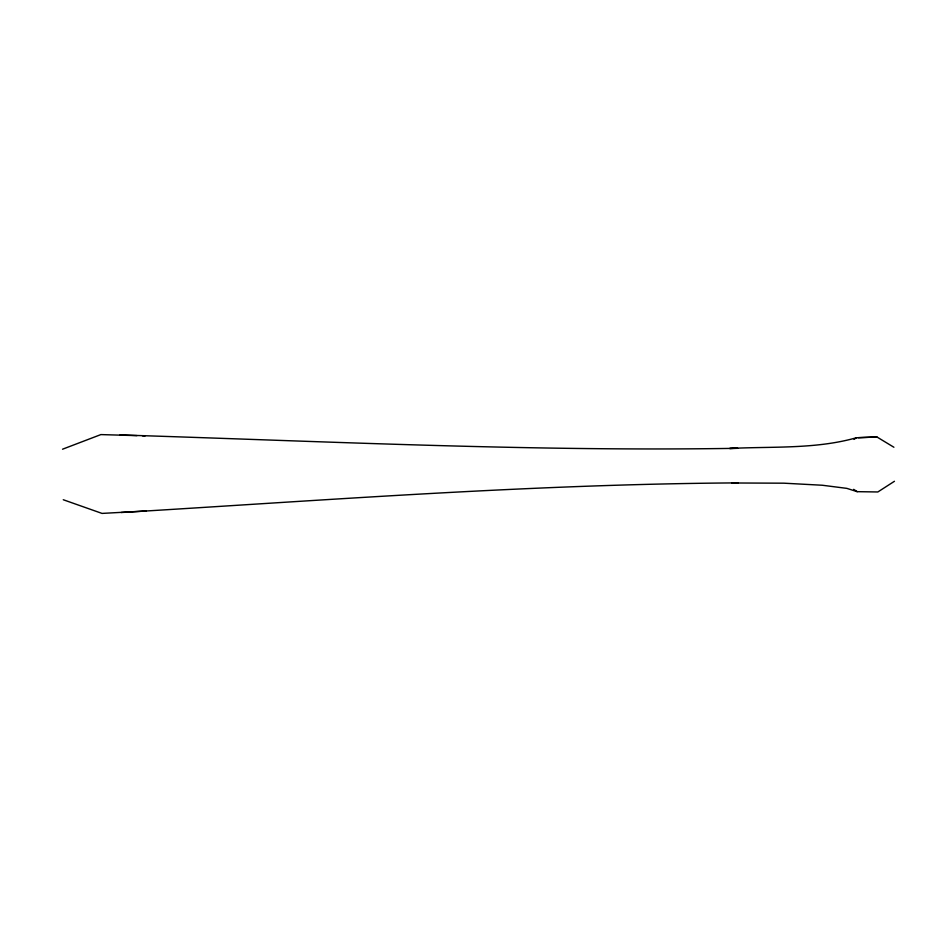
<?xml version="1.0" encoding="UTF-8"?>
<svg xmlns="http://www.w3.org/2000/svg" width="948" height="948" viewBox="0 0 948 948"><rect width="100%" height="100%" fill="white"/><g stroke="black" fill="none" stroke-linecap="round" stroke-linejoin="round"><path stroke-width="1.42" d="M854.03 439.398L856.317 437.786L876.959 436.992L893.905 447.255M894.45 481.276L877.848 491.965L857.193 491.668L846.848 488.374L822.319 485.246L783.842 483.184L731.655 482.982L738.291 482.888C532.207 484.191 326.728 500.177 121.143 512.513M62.532 449.21L100.879 434.587L136.962 435.63M856.317 437.786C815.375 449.399 771.767 446.295 729.652 448.487L737.734 448.297C531.686 451.651 325.863 441.365 119.993 434.942M146.205 510.996L102.028 513.413L63.267 499.738M858.295 437.656L876.959 436.992M142.425 435.819L145.103 435.914M853.674 489.346L857.193 491.668"/></g></svg>
